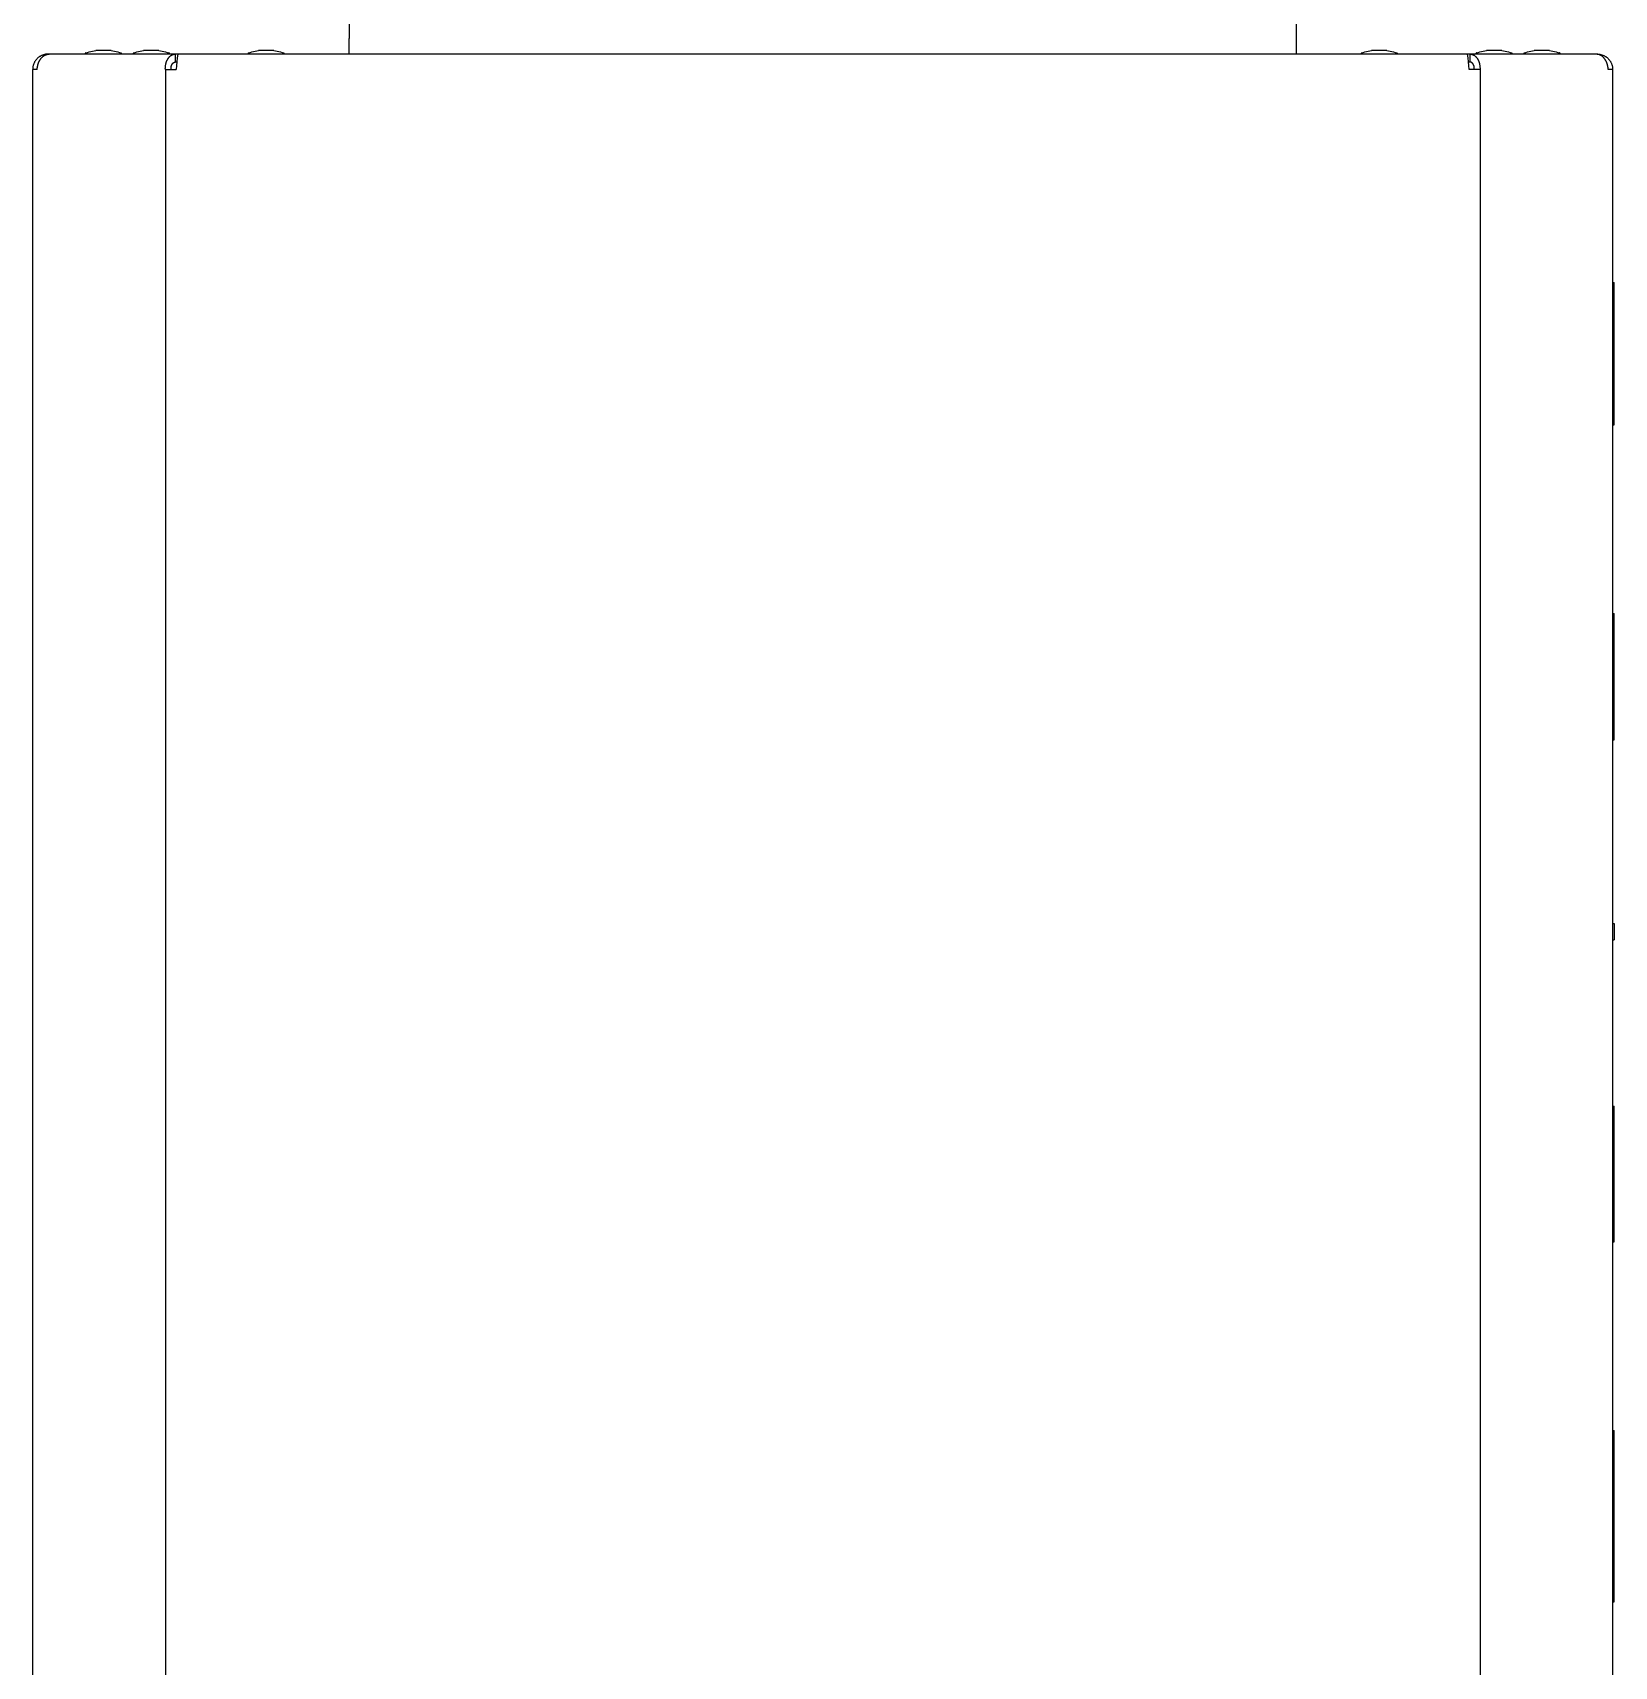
# Model space of a CAD drawing. Header units: millimetres. Extents: x -962 to 3068, y -237 to 2578.
# Drawn here: x 675 to 1066.3, y 1585.8 to 1989.9 of the extents above; entities that cross this region are included whole.
import ezdxf

# ---------------------------------------------------------------- set-up
doc = ezdxf.new("R2010")
doc.units = ezdxf.units.MM
doc.header["$MEASUREMENT"] = 0
doc.layers.add('Domyślny', color=7, linetype='Continuous', true_color=0x000000)
doc.layers.add('Utwórz2D linie widoczne', color=7, linetype='Continuous', true_color=0x000000)

msp = doc.modelspace()

# ---------------------------------------------------------------- linework, layer by layer
at = {"layer": 'Domyślny'}
for p, q in [((707.85, 1980.8), (707.85, 1218.4)), ((1033.08, 1980.8), (1033.08, 1218.4))]:
    msp.add_line(p, q, dxfattribs=at)
at = {"layer": 'Utwórz2D linie widoczne'}
for p, q in [((753.35, 1992.9), (753.35, 1988.5)), ((987.57, 1992.9), (987.57, 1988.5)), ((753.35, 1984.6), (753.35, 1988.5)), ((987.57, 1988.5), (987.57, 1984.6)), ((677.67, 1984.42), (677.55, 1984.38)), ((677.8, 1984.46), (677.67, 1984.42)), ((677.92, 1984.49), (677.8, 1984.46)), ((678.05, 1984.52), (677.92, 1984.49)), ((678.18, 1984.55), (678.05, 1984.52)), ((678.12, 1984.38), (678.19, 1984.41)), ((678.3, 1984.57), (678.18, 1984.55)), ((678.19, 1984.41), (678.26, 1984.44)), ((678.26, 1984.44), (678.32, 1984.46)), ((678.43, 1984.58), (678.3, 1984.57)), ((678.32, 1984.46), (678.39, 1984.49)), ((678.39, 1984.49), (678.46, 1984.51)), ((678.56, 1984.59), (678.43, 1984.58)), ((678.46, 1984.51), (678.53, 1984.53)), ((678.53, 1984.53), (678.6, 1984.54)), ((678.69, 1984.6), (678.56, 1984.59)), ((678.6, 1984.54), (678.67, 1984.56)), ((678.67, 1984.56), (678.74, 1984.57)), ((678.82, 1984.6), (678.69, 1984.6)), ((678.74, 1984.57), (678.81, 1984.58)), ((678.81, 1984.58), (678.88, 1984.59)), ((679.09, 1984.6), (678.82, 1984.6)), ((678.82, 1984.58), (678.82, 1984.6)), ((678.88, 1984.59), (678.95, 1984.6)), ((678.95, 1984.6), (679.02, 1984.6)), ((679.02, 1984.6), (679.09, 1984.6)), ((710.27, 1984.6), (679.09, 1984.6)), ((688.03, 1984.74), (688.02, 1984.74)), ((688.02, 1984.74), (688.02, 1984.73)), ((688.02, 1984.73), (688.02, 1984.72)), ((688.02, 1984.72), (688.02, 1984.71)), ((688.02, 1984.71), (688.02, 1984.71)), ((688.02, 1984.71), (688.02, 1984.7)), ((688.02, 1984.7), (688.02, 1984.6)), ((688.04, 1984.78), (688.03, 1984.77)), ((688.03, 1984.77), (688.03, 1984.76)), ((688.03, 1984.76), (688.03, 1984.76)), ((688.03, 1984.76), (688.03, 1984.75)), ((688.03, 1984.75), (688.03, 1984.74)), ((688.05, 1984.8), (688.04, 1984.79)), ((688.04, 1984.79), (688.04, 1984.79)), ((688.04, 1984.79), (688.04, 1984.78)), ((688.04, 1984.78), (688.04, 1984.78)), ((688.06, 1984.81), (688.05, 1984.81)), ((688.05, 1984.81), (688.05, 1984.8)), ((688.07, 1984.83), (688.06, 1984.82)), ((688.06, 1984.82), (688.06, 1984.82)), ((688.06, 1984.82), (688.06, 1984.81)), ((688.08, 1984.84), (688.07, 1984.83)), ((688.07, 1984.83), (688.07, 1984.83)), ((688.09, 1984.85), (688.08, 1984.84)), ((688.08, 1984.84), (688.08, 1984.84)), ((688.1, 1984.86), (688.09, 1984.85)), ((688.09, 1984.85), (688.09, 1984.85)), ((688.11, 1984.87), (688.1, 1984.86)), ((688.1, 1984.86), (688.1, 1984.86)), ((688.12, 1984.87), (688.11, 1984.87)), ((688.11, 1984.87), (688.11, 1984.87)), ((688.13, 1984.88), (688.12, 1984.87)), ((688.14, 1984.88), (688.13, 1984.88)), ((688.13, 1984.88), (688.13, 1984.88)), ((688.15, 1984.89), (688.14, 1984.88)), ((688.16, 1984.89), (688.15, 1984.89)), ((688.15, 1984.89), (688.15, 1984.89)), ((688.16, 1984.89), (688.56, 1985.02)), ((688.56, 1985.02), (688.97, 1985.13)), ((688.97, 1985.13), (689.38, 1985.24)), ((689.38, 1985.24), (689.8, 1985.33)), ((689.8, 1985.33), (690.21, 1985.41)), ((690.21, 1985.41), (690.63, 1985.47)), ((690.67, 1985.47), (690.63, 1985.47)), ((690.7, 1985.48), (690.67, 1985.47)), ((690.74, 1985.48), (690.7, 1985.48)), ((690.77, 1985.48), (690.74, 1985.48)), ((694.27, 1985.48), (690.77, 1985.48)), ((694.31, 1985.48), (694.27, 1985.48)), ((694.34, 1985.48), (694.31, 1985.48)), ((694.37, 1985.47), (694.34, 1985.48)), ((694.41, 1985.47), (694.37, 1985.47)), ((694.41, 1985.47), (694.83, 1985.41)), ((694.83, 1985.41), (695.25, 1985.33)), ((695.25, 1985.33), (695.66, 1985.24)), ((695.66, 1985.24), (696.07, 1985.13)), ((696.07, 1985.13), (696.48, 1985.02)), ((696.48, 1985.02), (696.88, 1984.89)), ((696.89, 1984.89), (696.88, 1984.89)), ((696.9, 1984.89), (696.89, 1984.89)), ((696.9, 1984.88), (696.9, 1984.89)), ((696.91, 1984.88), (696.9, 1984.88)), ((696.92, 1984.88), (696.91, 1984.88)), ((696.92, 1984.87), (696.92, 1984.88)), ((696.93, 1984.87), (696.92, 1984.87)), ((696.94, 1984.86), (696.93, 1984.87)), ((696.93, 1984.87), (696.93, 1984.87)), ((696.95, 1984.86), (696.94, 1984.86)), ((696.95, 1984.85), (696.95, 1984.86)), ((696.96, 1984.85), (696.95, 1984.85)), ((696.96, 1984.84), (696.96, 1984.85)), ((696.97, 1984.84), (696.96, 1984.84)), ((696.97, 1984.83), (696.97, 1984.84)), ((696.98, 1984.83), (696.97, 1984.83)), ((696.98, 1984.82), (696.98, 1984.83)), ((696.99, 1984.81), (696.98, 1984.82)), ((696.98, 1984.82), (696.98, 1984.82)), ((697, 1984.8), (696.99, 1984.81)), ((696.99, 1984.81), (696.99, 1984.81)), ((697, 1984.79), (697, 1984.8)), ((697, 1984.78), (697, 1984.79)), ((697, 1984.79), (697, 1984.79)), ((697.01, 1984.78), (697, 1984.78)), ((697.01, 1984.77), (697.01, 1984.78)), ((697.01, 1984.76), (697.01, 1984.77)), ((697.02, 1984.75), (697.01, 1984.76)), ((697.01, 1984.76), (697.01, 1984.76)), ((697.02, 1984.74), (697.02, 1984.75)), ((697.02, 1984.73), (697.02, 1984.74)), ((697.02, 1984.74), (697.02, 1984.74)), ((697.02, 1984.72), (697.02, 1984.73)), ((697.02, 1984.71), (697.02, 1984.72)), ((697.02, 1984.7), (697.02, 1984.71)), ((697.02, 1984.71), (697.02, 1984.71)), ((697.02, 1984.6), (697.02, 1984.7)), ((699.88, 1984.76), (699.87, 1984.76)), ((699.87, 1984.76), (699.87, 1984.75)), ((699.87, 1984.75), (699.87, 1984.74)), ((699.87, 1984.74), (699.87, 1984.74)), ((699.87, 1984.74), (699.87, 1984.73)), ((699.87, 1984.73), (699.87, 1984.72)), ((699.87, 1984.72), (699.87, 1984.71)), ((699.87, 1984.71), (699.87, 1984.71)), ((699.87, 1984.71), (699.87, 1984.7)), ((699.87, 1984.7), (699.87, 1984.6)), ((699.89, 1984.79), (699.88, 1984.78)), ((699.88, 1984.78), (699.88, 1984.78)), ((699.88, 1984.78), (699.88, 1984.77)), ((699.88, 1984.77), (699.88, 1984.76)), ((699.9, 1984.81), (699.89, 1984.8)), ((699.89, 1984.8), (699.89, 1984.79)), ((699.89, 1984.79), (699.89, 1984.79)), ((699.91, 1984.82), (699.9, 1984.82)), ((699.9, 1984.82), (699.9, 1984.81)), ((699.9, 1984.81), (699.9, 1984.81)), ((699.92, 1984.83), (699.91, 1984.83)), ((699.91, 1984.83), (699.91, 1984.82)), ((699.93, 1984.84), (699.92, 1984.84)), ((699.92, 1984.84), (699.92, 1984.83)), ((699.94, 1984.85), (699.93, 1984.85)), ((699.93, 1984.85), (699.93, 1984.84)), ((699.95, 1984.86), (699.94, 1984.86)), ((699.94, 1984.86), (699.94, 1984.85)), ((699.96, 1984.87), (699.95, 1984.87)), ((699.95, 1984.87), (699.95, 1984.86)), ((699.97, 1984.87), (699.96, 1984.87)), ((699.98, 1984.88), (699.97, 1984.88)), ((699.97, 1984.88), (699.97, 1984.87)), ((699.99, 1984.89), (699.98, 1984.88)), ((699.98, 1984.88), (699.98, 1984.88)), ((700, 1984.89), (699.99, 1984.89)), ((700, 1984.89), (700.41, 1985.02)), ((700, 1984.89), (700, 1984.89)), ((700.41, 1985.02), (700.82, 1985.13)), ((700.82, 1985.13), (701.23, 1985.24)), ((701.23, 1985.24), (701.64, 1985.33)), ((701.64, 1985.33), (702.06, 1985.41)), ((702.06, 1985.41), (702.48, 1985.47)), ((702.51, 1985.47), (702.48, 1985.47)), ((702.55, 1985.48), (702.51, 1985.47)), ((702.58, 1985.48), (702.55, 1985.48)), ((702.62, 1985.48), (702.58, 1985.48)), ((706.12, 1985.48), (702.62, 1985.48)), ((706.15, 1985.48), (706.12, 1985.48)), ((706.19, 1985.48), (706.15, 1985.48)), ((706.22, 1985.47), (706.19, 1985.48)), ((706.25, 1985.47), (706.22, 1985.47)), ((706.25, 1985.47), (706.67, 1985.41)), ((706.67, 1985.41), (707.09, 1985.33)), ((707.09, 1985.33), (707.51, 1985.24)), ((707.51, 1985.24), (707.92, 1985.13)), ((707.92, 1985.13), (708.33, 1985.02)), ((708.33, 1985.02), (708.73, 1984.89)), ((708.74, 1984.89), (708.73, 1984.89)), ((708.75, 1984.88), (708.74, 1984.89)), ((708.74, 1984.89), (708.74, 1984.89)), ((708.76, 1984.88), (708.75, 1984.88)), ((708.77, 1984.87), (708.76, 1984.88)), ((708.76, 1984.88), (708.76, 1984.88)), ((708.78, 1984.87), (708.77, 1984.87)), ((708.77, 1984.87), (708.77, 1984.87)), ((708.79, 1984.86), (708.78, 1984.87)), ((708.8, 1984.85), (708.79, 1984.86)), ((708.79, 1984.86), (708.79, 1984.86)), ((708.81, 1984.84), (708.8, 1984.85)), ((708.8, 1984.85), (708.8, 1984.85)), ((708.82, 1984.83), (708.81, 1984.84)), ((708.81, 1984.84), (708.81, 1984.84)), ((708.82, 1984.82), (708.82, 1984.83)), ((708.82, 1984.83), (708.82, 1984.83)), ((708.83, 1984.82), (708.82, 1984.82)), ((708.83, 1984.81), (708.83, 1984.82)), ((708.84, 1984.81), (708.83, 1984.81)), ((708.84, 1984.8), (708.84, 1984.81)), ((708.84, 1984.79), (708.84, 1984.8)), ((708.85, 1984.79), (708.84, 1984.79)), ((708.85, 1984.78), (708.85, 1984.79)), ((708.85, 1984.77), (708.85, 1984.78)), ((708.85, 1984.78), (708.85, 1984.78)), ((708.86, 1984.76), (708.85, 1984.77)), ((708.86, 1984.75), (708.86, 1984.76)), ((708.86, 1984.76), (708.86, 1984.76)), ((708.86, 1984.74), (708.86, 1984.75)), ((708.86, 1984.73), (708.86, 1984.74)), ((708.86, 1984.74), (708.86, 1984.74)), ((708.87, 1984.72), (708.86, 1984.73)), ((708.87, 1984.71), (708.87, 1984.72)), ((708.87, 1984.7), (708.87, 1984.71)), ((708.87, 1984.71), (708.87, 1984.71)), ((708.87, 1984.6), (708.87, 1984.7)), ((709.42, 1984.38), (709.48, 1984.41)), ((709.48, 1984.41), (709.54, 1984.44)), ((709.54, 1984.44), (709.59, 1984.46)), ((709.59, 1984.46), (709.66, 1984.49)), ((709.66, 1984.49), (709.69, 1984.5)), ((709.69, 1984.5), (709.72, 1984.51)), ((709.72, 1984.51), (709.75, 1984.52)), ((709.75, 1984.52), (709.78, 1984.53)), ((709.78, 1984.53), (709.81, 1984.54)), ((709.81, 1984.54), (709.84, 1984.54)), ((709.84, 1984.54), (709.87, 1984.55)), ((709.87, 1984.55), (709.9, 1984.56)), ((709.9, 1984.56), (709.93, 1984.57)), ((709.93, 1984.57), (709.96, 1984.57)), ((709.96, 1984.57), (709.99, 1984.58)), ((709.99, 1984.58), (710.02, 1984.58)), ((710.02, 1984.58), (710.05, 1984.59)), ((710.05, 1984.59), (710.08, 1984.59)), ((710.08, 1984.59), (710.11, 1984.59)), ((710.11, 1984.59), (710.14, 1984.6)), ((710.14, 1984.6), (710.18, 1984.6)), ((710.18, 1984.6), (710.21, 1984.6)), ((710.21, 1984.6), (710.24, 1984.6)), ((710.24, 1984.6), (710.27, 1984.6)), ((710.92, 1984.6), (710.27, 1984.6)), ((710.27, 1984.6), (710.27, 1982.6)), ((710.92, 1984.6), (710.77, 1983.66)), ((1030.01, 1984.6), (710.92, 1984.6)), ((728.29, 1984.76), (728.28, 1984.76)), ((728.28, 1984.76), (728.28, 1984.75)), ((728.28, 1984.75), (728.28, 1984.74)), ((728.28, 1984.74), (728.28, 1984.74)), ((728.28, 1984.74), (728.28, 1984.73)), ((728.28, 1984.73), (728.28, 1984.72)), ((728.28, 1984.72), (728.28, 1984.71)), ((728.28, 1984.71), (728.28, 1984.71)), ((728.28, 1984.71), (728.28, 1984.7)), ((728.28, 1984.7), (728.28, 1984.6)), ((728.3, 1984.79), (728.29, 1984.78)), ((728.29, 1984.78), (728.29, 1984.78)), ((728.29, 1984.78), (728.29, 1984.77)), ((728.29, 1984.77), (728.29, 1984.76)), ((728.31, 1984.81), (728.3, 1984.8)), ((728.3, 1984.8), (728.3, 1984.79)), ((728.3, 1984.79), (728.3, 1984.79)), ((728.32, 1984.82), (728.31, 1984.82)), ((728.31, 1984.82), (728.31, 1984.81)), ((728.31, 1984.81), (728.31, 1984.81)), ((728.33, 1984.83), (728.32, 1984.83)), ((728.32, 1984.83), (728.32, 1984.82)), ((728.34, 1984.84), (728.33, 1984.84)), ((728.33, 1984.84), (728.33, 1984.83)), ((728.35, 1984.85), (728.34, 1984.85)), ((728.34, 1984.85), (728.34, 1984.84)), ((728.36, 1984.86), (728.35, 1984.86)), ((728.35, 1984.86), (728.35, 1984.85)), ((728.37, 1984.87), (728.36, 1984.87)), ((728.36, 1984.87), (728.36, 1984.86)), ((728.38, 1984.87), (728.37, 1984.87)), ((728.39, 1984.88), (728.38, 1984.88)), ((728.38, 1984.88), (728.38, 1984.87)), ((728.4, 1984.89), (728.39, 1984.88)), ((728.39, 1984.88), (728.39, 1984.88)), ((728.41, 1984.89), (728.4, 1984.89)), ((728.41, 1984.89), (728.82, 1985.02)), ((728.41, 1984.89), (728.41, 1984.89)), ((728.82, 1985.02), (729.23, 1985.13)), ((729.23, 1985.13), (729.64, 1985.24)), ((729.64, 1985.24), (730.05, 1985.33)), ((730.05, 1985.33), (730.47, 1985.41)), ((730.47, 1985.41), (730.89, 1985.47)), ((730.92, 1985.47), (730.89, 1985.47)), ((730.96, 1985.48), (730.92, 1985.47)), ((730.99, 1985.48), (730.96, 1985.48)), ((731.03, 1985.48), (730.99, 1985.48)), ((734.53, 1985.48), (731.03, 1985.48)), ((734.56, 1985.48), (734.53, 1985.48)), ((734.6, 1985.48), (734.56, 1985.48)), ((734.63, 1985.47), (734.6, 1985.48)), ((734.66, 1985.47), (734.63, 1985.47)), ((734.66, 1985.47), (735.08, 1985.41)), ((735.08, 1985.41), (735.5, 1985.33)), ((735.5, 1985.33), (735.92, 1985.24)), ((735.92, 1985.24), (736.33, 1985.13)), ((736.33, 1985.13), (736.74, 1985.02)), ((736.74, 1985.02), (737.14, 1984.89)), ((737.15, 1984.89), (737.14, 1984.89)), ((737.16, 1984.88), (737.15, 1984.89)), ((737.15, 1984.89), (737.15, 1984.89)), ((737.17, 1984.88), (737.16, 1984.88)), ((737.18, 1984.87), (737.17, 1984.88)), ((737.17, 1984.88), (737.17, 1984.88)), ((737.19, 1984.87), (737.18, 1984.87)), ((737.18, 1984.87), (737.18, 1984.87)), ((737.2, 1984.86), (737.19, 1984.87)), ((737.21, 1984.85), (737.2, 1984.86)), ((737.2, 1984.86), (737.2, 1984.86)), ((737.22, 1984.84), (737.21, 1984.85)), ((737.21, 1984.85), (737.21, 1984.85)), ((737.23, 1984.83), (737.22, 1984.84)), ((737.22, 1984.84), (737.22, 1984.84)), ((737.23, 1984.82), (737.23, 1984.83)), ((737.23, 1984.83), (737.23, 1984.83)), ((737.24, 1984.82), (737.23, 1984.82)), ((737.24, 1984.81), (737.24, 1984.82)), ((737.25, 1984.81), (737.24, 1984.81)), ((737.25, 1984.8), (737.25, 1984.81)), ((737.25, 1984.79), (737.25, 1984.8)), ((737.26, 1984.79), (737.25, 1984.79)), ((737.26, 1984.78), (737.26, 1984.79)), ((737.26, 1984.77), (737.26, 1984.78)), ((737.26, 1984.78), (737.26, 1984.78)), ((737.27, 1984.76), (737.26, 1984.77)), ((737.27, 1984.75), (737.27, 1984.76)), ((737.27, 1984.76), (737.27, 1984.76)), ((737.27, 1984.74), (737.27, 1984.75)), ((737.27, 1984.73), (737.27, 1984.74)), ((737.27, 1984.74), (737.27, 1984.74)), ((737.28, 1984.72), (737.27, 1984.73)), ((737.28, 1984.71), (737.28, 1984.72)), ((737.28, 1984.7), (737.28, 1984.71)), ((737.28, 1984.71), (737.28, 1984.71)), ((737.28, 1984.6), (737.28, 1984.7)), ((1003.66, 1984.76), (1003.65, 1984.75)), ((1003.65, 1984.75), (1003.65, 1984.74)), ((1003.65, 1984.74), (1003.65, 1984.74)), ((1003.65, 1984.74), (1003.65, 1984.73)), ((1003.65, 1984.73), (1003.65, 1984.72)), ((1003.65, 1984.72), (1003.65, 1984.71)), ((1003.65, 1984.71), (1003.65, 1984.71)), ((1003.65, 1984.71), (1003.65, 1984.7)), ((1003.65, 1984.7), (1003.65, 1984.6)), ((1003.67, 1984.78), (1003.66, 1984.78)), ((1003.66, 1984.78), (1003.66, 1984.77)), ((1003.66, 1984.77), (1003.66, 1984.76)), ((1003.66, 1984.76), (1003.66, 1984.76)), ((1003.68, 1984.8), (1003.67, 1984.79)), ((1003.67, 1984.79), (1003.67, 1984.79)), ((1003.67, 1984.79), (1003.67, 1984.78)), ((1003.69, 1984.82), (1003.68, 1984.81)), ((1003.68, 1984.81), (1003.68, 1984.81)), ((1003.68, 1984.81), (1003.68, 1984.8)), ((1003.7, 1984.83), (1003.69, 1984.82)), ((1003.69, 1984.82), (1003.69, 1984.82)), ((1003.71, 1984.84), (1003.7, 1984.84)), ((1003.7, 1984.84), (1003.7, 1984.83)), ((1003.7, 1984.83), (1003.7, 1984.83)), ((1003.72, 1984.85), (1003.71, 1984.85)), ((1003.71, 1984.85), (1003.71, 1984.84)), ((1003.73, 1984.86), (1003.72, 1984.86)), ((1003.72, 1984.86), (1003.72, 1984.85)), ((1003.74, 1984.87), (1003.73, 1984.86)), ((1003.75, 1984.87), (1003.74, 1984.87)), ((1003.74, 1984.87), (1003.74, 1984.87)), ((1003.76, 1984.88), (1003.75, 1984.88)), ((1003.75, 1984.88), (1003.75, 1984.87)), ((1003.77, 1984.88), (1003.76, 1984.88)), ((1003.78, 1984.89), (1003.77, 1984.89)), ((1003.77, 1984.89), (1003.77, 1984.88)), ((1003.79, 1984.89), (1003.78, 1984.89)), ((1003.79, 1984.89), (1004.19, 1985.02)), ((1004.19, 1985.02), (1004.6, 1985.13)), ((1004.6, 1985.13), (1005.01, 1985.24)), ((1005.01, 1985.24), (1005.42, 1985.33)), ((1005.42, 1985.33), (1005.84, 1985.41)), ((1005.84, 1985.41), (1006.26, 1985.47)), ((1006.3, 1985.47), (1006.26, 1985.47)), ((1006.33, 1985.48), (1006.3, 1985.47)), ((1006.36, 1985.48), (1006.33, 1985.48)), ((1006.4, 1985.48), (1006.36, 1985.48)), ((1009.9, 1985.48), (1006.4, 1985.48)), ((1009.93, 1985.48), (1009.9, 1985.48)), ((1009.97, 1985.48), (1009.93, 1985.48)), ((1010, 1985.47), (1009.97, 1985.48)), ((1010.04, 1985.47), (1010, 1985.47)), ((1010.04, 1985.47), (1010.46, 1985.41)), ((1010.46, 1985.41), (1010.87, 1985.33)), ((1010.87, 1985.33), (1011.29, 1985.24)), ((1011.29, 1985.24), (1011.7, 1985.13)), ((1011.7, 1985.13), (1012.11, 1985.02)), ((1012.11, 1985.02), (1012.51, 1984.89)), ((1012.52, 1984.89), (1012.51, 1984.89)), ((1012.53, 1984.89), (1012.52, 1984.89)), ((1012.53, 1984.88), (1012.53, 1984.89)), ((1012.54, 1984.88), (1012.53, 1984.88)), ((1012.55, 1984.87), (1012.54, 1984.88)), ((1012.54, 1984.88), (1012.54, 1984.88)), ((1012.56, 1984.87), (1012.55, 1984.87)), ((1012.57, 1984.86), (1012.56, 1984.87)), ((1012.56, 1984.87), (1012.56, 1984.87)), ((1012.58, 1984.85), (1012.57, 1984.86)), ((1012.57, 1984.86), (1012.57, 1984.86)), ((1012.59, 1984.84), (1012.58, 1984.85)), ((1012.58, 1984.85), (1012.58, 1984.85)), ((1012.6, 1984.83), (1012.59, 1984.84)), ((1012.59, 1984.84), (1012.59, 1984.84)), ((1012.61, 1984.82), (1012.6, 1984.83)), ((1012.6, 1984.83), (1012.6, 1984.83)), ((1012.62, 1984.81), (1012.61, 1984.82)), ((1012.61, 1984.82), (1012.61, 1984.82)), ((1012.62, 1984.8), (1012.62, 1984.81)), ((1012.62, 1984.81), (1012.62, 1984.81)), ((1012.63, 1984.79), (1012.62, 1984.8)), ((1012.63, 1984.78), (1012.63, 1984.79)), ((1012.63, 1984.79), (1012.63, 1984.79)), ((1012.64, 1984.77), (1012.63, 1984.78)), ((1012.63, 1984.78), (1012.63, 1984.78)), ((1012.64, 1984.76), (1012.64, 1984.77)), ((1012.64, 1984.75), (1012.64, 1984.76)), ((1012.64, 1984.76), (1012.64, 1984.76)), ((1012.64, 1984.74), (1012.64, 1984.75)), ((1012.65, 1984.74), (1012.64, 1984.74)), ((1012.65, 1984.73), (1012.65, 1984.74)), ((1012.65, 1984.72), (1012.65, 1984.73)), ((1012.65, 1984.71), (1012.65, 1984.72)), ((1012.65, 1984.7), (1012.65, 1984.71)), ((1012.65, 1984.71), (1012.65, 1984.71)), ((1012.65, 1984.6), (1012.65, 1984.7)), ((1030.66, 1984.6), (1030.01, 1984.6)), ((1030.15, 1983.66), (1030.01, 1984.6)), ((1030.66, 1982.6), (1030.66, 1984.6)), ((1030.66, 1984.6), (1030.69, 1984.6)), ((1061.84, 1984.6), (1030.66, 1984.6)), ((1030.69, 1984.6), (1030.72, 1984.6)), ((1030.72, 1984.6), (1030.75, 1984.6)), ((1030.75, 1984.6), (1030.78, 1984.6)), ((1030.78, 1984.6), (1030.81, 1984.59)), ((1030.81, 1984.59), (1030.84, 1984.59)), ((1030.84, 1984.59), (1030.87, 1984.59)), ((1030.87, 1984.59), (1030.9, 1984.58)), ((1030.9, 1984.58), (1030.94, 1984.58)), ((1030.94, 1984.58), (1030.97, 1984.57)), ((1030.97, 1984.57), (1031, 1984.57)), ((1031, 1984.57), (1031.03, 1984.56)), ((1031.03, 1984.56), (1031.06, 1984.55)), ((1031.06, 1984.55), (1031.09, 1984.54)), ((1031.09, 1984.54), (1031.12, 1984.54)), ((1031.12, 1984.54), (1031.15, 1984.53)), ((1031.15, 1984.53), (1031.18, 1984.52)), ((1031.18, 1984.52), (1031.21, 1984.51)), ((1031.21, 1984.51), (1031.24, 1984.5)), ((1031.24, 1984.5), (1031.27, 1984.49)), ((1031.27, 1984.49), (1031.33, 1984.46)), ((1031.33, 1984.46), (1031.39, 1984.44)), ((1031.39, 1984.44), (1031.45, 1984.41)), ((1031.45, 1984.41), (1031.51, 1984.38)), ((1032.07, 1984.76), (1032.06, 1984.75)), ((1032.06, 1984.75), (1032.06, 1984.74)), ((1032.06, 1984.74), (1032.06, 1984.74)), ((1032.06, 1984.74), (1032.06, 1984.73)), ((1032.06, 1984.73), (1032.06, 1984.72)), ((1032.06, 1984.72), (1032.06, 1984.71)), ((1032.06, 1984.71), (1032.06, 1984.71)), ((1032.06, 1984.71), (1032.06, 1984.7)), ((1032.06, 1984.7), (1032.06, 1984.6)), ((1032.08, 1984.78), (1032.07, 1984.78)), ((1032.07, 1984.78), (1032.07, 1984.77)), ((1032.07, 1984.77), (1032.07, 1984.76)), ((1032.07, 1984.76), (1032.07, 1984.76)), ((1032.09, 1984.8), (1032.08, 1984.79)), ((1032.08, 1984.79), (1032.08, 1984.79)), ((1032.08, 1984.79), (1032.08, 1984.78)), ((1032.1, 1984.82), (1032.09, 1984.81)), ((1032.09, 1984.81), (1032.09, 1984.81)), ((1032.09, 1984.81), (1032.09, 1984.8)), ((1032.11, 1984.83), (1032.1, 1984.82)), ((1032.1, 1984.82), (1032.1, 1984.82)), ((1032.12, 1984.84), (1032.11, 1984.84)), ((1032.11, 1984.84), (1032.11, 1984.83)), ((1032.11, 1984.83), (1032.11, 1984.83)), ((1032.13, 1984.85), (1032.12, 1984.85)), ((1032.12, 1984.85), (1032.12, 1984.84)), ((1032.14, 1984.86), (1032.13, 1984.86)), ((1032.13, 1984.86), (1032.13, 1984.85)), ((1032.15, 1984.87), (1032.14, 1984.86)), ((1032.16, 1984.87), (1032.15, 1984.87)), ((1032.15, 1984.87), (1032.15, 1984.87)), ((1032.17, 1984.88), (1032.16, 1984.88)), ((1032.16, 1984.88), (1032.16, 1984.87)), ((1032.18, 1984.88), (1032.17, 1984.88)), ((1032.19, 1984.89), (1032.18, 1984.89)), ((1032.18, 1984.89), (1032.18, 1984.88)), ((1032.2, 1984.89), (1032.19, 1984.89)), ((1032.2, 1984.89), (1032.6, 1985.02)), ((1032.6, 1985.02), (1033.01, 1985.13)), ((1033.01, 1985.13), (1033.42, 1985.24)), ((1033.42, 1985.24), (1033.83, 1985.33)), ((1033.83, 1985.33), (1034.25, 1985.41)), ((1034.25, 1985.41), (1034.67, 1985.47)), ((1034.71, 1985.47), (1034.67, 1985.47)), ((1034.74, 1985.48), (1034.71, 1985.47)), ((1034.77, 1985.48), (1034.74, 1985.48)), ((1034.81, 1985.48), (1034.77, 1985.48)), ((1038.31, 1985.48), (1034.81, 1985.48)), ((1038.34, 1985.48), (1038.31, 1985.48)), ((1038.38, 1985.48), (1038.34, 1985.48)), ((1038.41, 1985.47), (1038.38, 1985.48)), ((1038.45, 1985.47), (1038.41, 1985.47)), ((1038.45, 1985.47), (1038.87, 1985.41)), ((1038.87, 1985.41), (1039.28, 1985.33)), ((1039.28, 1985.33), (1039.7, 1985.24)), ((1039.7, 1985.24), (1040.11, 1985.13)), ((1040.11, 1985.13), (1040.52, 1985.02)), ((1040.52, 1985.02), (1040.92, 1984.89)), ((1040.93, 1984.89), (1040.92, 1984.89)), ((1040.94, 1984.89), (1040.93, 1984.89)), ((1040.94, 1984.88), (1040.94, 1984.89)), ((1040.95, 1984.88), (1040.94, 1984.88)), ((1040.96, 1984.87), (1040.95, 1984.88)), ((1040.95, 1984.88), (1040.95, 1984.88)), ((1040.97, 1984.87), (1040.96, 1984.87)), ((1040.98, 1984.86), (1040.97, 1984.87)), ((1040.97, 1984.87), (1040.97, 1984.87)), ((1040.99, 1984.85), (1040.98, 1984.86)), ((1040.98, 1984.86), (1040.98, 1984.86)), ((1041, 1984.84), (1040.99, 1984.85)), ((1040.99, 1984.85), (1040.99, 1984.85)), ((1041.01, 1984.83), (1041, 1984.84)), ((1041, 1984.84), (1041, 1984.84)), ((1041.02, 1984.82), (1041.01, 1984.83)), ((1041.01, 1984.83), (1041.01, 1984.83)), ((1041.03, 1984.81), (1041.02, 1984.82)), ((1041.02, 1984.82), (1041.02, 1984.82)), ((1041.03, 1984.8), (1041.03, 1984.81)), ((1041.03, 1984.81), (1041.03, 1984.81)), ((1041.04, 1984.79), (1041.03, 1984.8)), ((1041.04, 1984.78), (1041.04, 1984.79)), ((1041.04, 1984.79), (1041.04, 1984.79)), ((1041.05, 1984.77), (1041.04, 1984.78)), ((1041.04, 1984.78), (1041.04, 1984.78)), ((1041.05, 1984.76), (1041.05, 1984.77)), ((1041.05, 1984.75), (1041.05, 1984.76)), ((1041.05, 1984.76), (1041.05, 1984.76)), ((1041.05, 1984.74), (1041.05, 1984.75)), ((1041.06, 1984.74), (1041.05, 1984.74)), ((1041.06, 1984.73), (1041.06, 1984.74)), ((1041.06, 1984.72), (1041.06, 1984.73)), ((1041.06, 1984.71), (1041.06, 1984.72)), ((1041.06, 1984.7), (1041.06, 1984.71)), ((1041.06, 1984.71), (1041.06, 1984.71)), ((1041.06, 1984.6), (1041.06, 1984.7)), ((1043.91, 1984.73), (1043.9, 1984.72)), ((1043.9, 1984.72), (1043.9, 1984.71)), ((1043.9, 1984.71), (1043.9, 1984.71)), ((1043.9, 1984.71), (1043.9, 1984.7)), ((1043.9, 1984.7), (1043.9, 1984.6)), ((1043.92, 1984.77), (1043.91, 1984.76)), ((1043.91, 1984.76), (1043.91, 1984.76)), ((1043.91, 1984.76), (1043.91, 1984.75)), ((1043.91, 1984.75), (1043.91, 1984.74)), ((1043.91, 1984.74), (1043.91, 1984.74)), ((1043.91, 1984.74), (1043.91, 1984.73)), ((1043.93, 1984.79), (1043.92, 1984.79)), ((1043.92, 1984.79), (1043.92, 1984.78)), ((1043.92, 1984.78), (1043.92, 1984.78)), ((1043.92, 1984.78), (1043.92, 1984.77)), ((1043.94, 1984.81), (1043.93, 1984.81)), ((1043.93, 1984.81), (1043.93, 1984.8)), ((1043.93, 1984.8), (1043.93, 1984.79)), ((1043.95, 1984.82), (1043.94, 1984.82)), ((1043.94, 1984.82), (1043.94, 1984.81)), ((1043.96, 1984.84), (1043.95, 1984.83)), ((1043.95, 1984.83), (1043.95, 1984.83)), ((1043.95, 1984.83), (1043.95, 1984.82)), ((1043.97, 1984.85), (1043.96, 1984.84)), ((1043.96, 1984.84), (1043.96, 1984.84)), ((1043.98, 1984.86), (1043.97, 1984.85)), ((1043.97, 1984.85), (1043.97, 1984.85)), ((1043.99, 1984.86), (1043.98, 1984.86)), ((1044, 1984.87), (1043.99, 1984.87)), ((1043.99, 1984.87), (1043.99, 1984.86)), ((1044.01, 1984.88), (1044, 1984.87)), ((1044, 1984.87), (1044, 1984.87)), ((1044.02, 1984.88), (1044.01, 1984.88)), ((1044.01, 1984.88), (1044.01, 1984.88)), ((1044.03, 1984.89), (1044.02, 1984.88)), ((1044.04, 1984.89), (1044.03, 1984.89)), ((1044.03, 1984.89), (1044.03, 1984.89)), ((1044.04, 1984.89), (1044.44, 1985.02)), ((1044.44, 1985.02), (1044.85, 1985.13)), ((1044.85, 1985.13), (1045.27, 1985.24)), ((1045.27, 1985.24), (1045.68, 1985.33)), ((1045.68, 1985.33), (1046.1, 1985.41)), ((1046.1, 1985.41), (1046.52, 1985.47)), ((1046.55, 1985.47), (1046.52, 1985.47)), ((1046.59, 1985.48), (1046.55, 1985.47)), ((1046.62, 1985.48), (1046.59, 1985.48)), ((1046.65, 1985.48), (1046.62, 1985.48)), ((1050.15, 1985.48), (1046.65, 1985.48)), ((1050.19, 1985.48), (1050.15, 1985.48)), ((1050.22, 1985.48), (1050.19, 1985.48)), ((1050.26, 1985.47), (1050.22, 1985.48)), ((1050.29, 1985.47), (1050.26, 1985.47)), ((1050.29, 1985.47), (1050.71, 1985.41)), ((1050.71, 1985.41), (1051.13, 1985.33)), ((1051.13, 1985.33), (1051.54, 1985.24)), ((1051.54, 1985.24), (1051.95, 1985.13)), ((1051.95, 1985.13), (1052.36, 1985.02)), ((1052.36, 1985.02), (1052.77, 1984.89)), ((1052.78, 1984.89), (1052.77, 1984.89)), ((1052.77, 1984.89), (1052.77, 1984.89)), ((1052.79, 1984.88), (1052.78, 1984.89)), ((1052.8, 1984.88), (1052.79, 1984.88)), ((1052.79, 1984.88), (1052.79, 1984.88)), ((1052.81, 1984.87), (1052.8, 1984.88)), ((1052.82, 1984.87), (1052.81, 1984.87)), ((1052.81, 1984.87), (1052.81, 1984.87)), ((1052.82, 1984.86), (1052.82, 1984.87)), ((1052.83, 1984.86), (1052.82, 1984.86)), ((1052.83, 1984.85), (1052.83, 1984.86)), ((1052.84, 1984.85), (1052.83, 1984.85)), ((1052.84, 1984.84), (1052.84, 1984.85)), ((1052.85, 1984.84), (1052.84, 1984.84)), ((1052.85, 1984.83), (1052.85, 1984.84)), ((1052.86, 1984.83), (1052.85, 1984.83)), ((1052.86, 1984.82), (1052.86, 1984.83)), ((1052.87, 1984.82), (1052.86, 1984.82)), ((1052.87, 1984.81), (1052.87, 1984.82)), ((1052.88, 1984.8), (1052.87, 1984.81)), ((1052.87, 1984.81), (1052.87, 1984.81)), ((1052.88, 1984.79), (1052.88, 1984.8)), ((1052.89, 1984.78), (1052.88, 1984.79)), ((1052.88, 1984.79), (1052.88, 1984.79)), ((1052.89, 1984.77), (1052.89, 1984.78)), ((1052.89, 1984.78), (1052.89, 1984.78)), ((1052.89, 1984.76), (1052.89, 1984.77)), ((1052.9, 1984.76), (1052.89, 1984.76)), ((1052.9, 1984.75), (1052.9, 1984.76)), ((1052.9, 1984.74), (1052.9, 1984.75)), ((1052.9, 1984.73), (1052.9, 1984.74)), ((1052.9, 1984.74), (1052.9, 1984.74)), ((1052.9, 1984.72), (1052.9, 1984.73)), ((1052.9, 1984.71), (1052.9, 1984.72)), ((1052.9, 1984.7), (1052.9, 1984.71)), ((1052.9, 1984.71), (1052.9, 1984.71)), ((1052.9, 1984.6), (1052.9, 1984.7)), ((1062.1, 1984.6), (1061.84, 1984.6)), ((1061.91, 1984.6), (1061.84, 1984.6)), ((1061.98, 1984.6), (1061.91, 1984.6)), ((1062.05, 1984.59), (1061.98, 1984.6)), ((1062.12, 1984.58), (1062.05, 1984.59)), ((1062.1, 1984.58), (1062.1, 1984.6)), ((1062.1, 1984.6), (1062.23, 1984.6)), ((1062.19, 1984.57), (1062.12, 1984.58)), ((1062.26, 1984.56), (1062.19, 1984.57)), ((1062.23, 1984.6), (1062.36, 1984.59)), ((1062.33, 1984.54), (1062.26, 1984.56)), ((1062.39, 1984.53), (1062.33, 1984.54)), ((1062.36, 1984.59), (1062.49, 1984.58)), ((1062.46, 1984.51), (1062.39, 1984.53)), ((1062.53, 1984.49), (1062.46, 1984.51)), ((1062.49, 1984.58), (1062.62, 1984.57)), ((1062.6, 1984.46), (1062.53, 1984.49)), ((1062.67, 1984.44), (1062.6, 1984.46)), ((1062.62, 1984.57), (1062.75, 1984.55)), ((1062.74, 1984.41), (1062.67, 1984.44)), ((1062.8, 1984.38), (1062.74, 1984.41)), ((1062.75, 1984.55), (1062.88, 1984.52)), ((1062.88, 1984.52), (1063, 1984.49)), ((1063, 1984.49), (1063.13, 1984.46)), ((1063.13, 1984.46), (1063.25, 1984.42)), ((1063.25, 1984.42), (1063.38, 1984.38)), ((675.03, 1981.06), (675.02, 1980.93)), ((675.02, 1980.93), (675.02, 1980.8)), ((675.02, 1218.4), (675.02, 1980.8)), ((676.13, 1980.8), (675.02, 1980.8)), ((675.04, 1981.19), (675.03, 1981.06)), ((675.06, 1981.32), (675.04, 1981.19)), ((675.08, 1981.45), (675.06, 1981.32)), ((675.1, 1981.57), (675.08, 1981.45)), ((675.13, 1981.7), (675.1, 1981.57)), ((675.16, 1981.83), (675.13, 1981.7)), ((675.2, 1981.95), (675.16, 1981.83)), ((675.24, 1982.07), (675.2, 1981.95)), ((675.29, 1982.19), (675.24, 1982.07)), ((675.34, 1982.31), (675.29, 1982.19)), ((675.39, 1982.43), (675.34, 1982.31)), ((675.45, 1982.55), (675.39, 1982.43)), ((675.51, 1982.66), (675.45, 1982.55)), ((675.57, 1982.78), (675.51, 1982.66)), ((675.64, 1982.88), (675.57, 1982.78)), ((675.72, 1982.99), (675.64, 1982.88)), ((675.79, 1983.1), (675.72, 1982.99)), ((675.87, 1983.2), (675.79, 1983.1)), ((675.96, 1983.3), (675.87, 1983.2)), ((676.04, 1983.39), (675.96, 1983.3)), ((676.13, 1983.49), (676.04, 1983.39)), ((676.23, 1983.58), (676.13, 1983.49)), ((676.13, 1980.8), (676.15, 1980.99)), ((676.15, 1980.99), (676.16, 1981.17)), ((676.16, 1981.17), (676.18, 1981.27)), ((676.18, 1981.27), (676.19, 1981.36)), ((676.19, 1981.36), (676.2, 1981.45)), ((676.2, 1981.45), (676.22, 1981.54)), ((676.22, 1981.54), (676.24, 1981.63)), ((676.32, 1983.66), (676.23, 1983.58)), ((676.24, 1981.63), (676.26, 1981.72)), ((676.26, 1981.72), (676.28, 1981.81)), ((676.28, 1981.81), (676.3, 1981.9)), ((676.3, 1981.9), (676.32, 1981.99)), ((676.42, 1983.75), (676.32, 1983.66)), ((676.32, 1981.99), (676.35, 1982.08)), ((676.35, 1982.08), (676.38, 1982.17)), ((676.38, 1982.17), (676.41, 1982.25)), ((676.41, 1982.25), (676.44, 1982.34)), ((676.53, 1983.83), (676.42, 1983.75)), ((676.44, 1982.34), (676.47, 1982.42)), ((676.47, 1982.42), (676.5, 1982.51)), ((676.5, 1982.51), (676.53, 1982.59)), ((676.63, 1983.91), (676.53, 1983.83)), ((676.53, 1982.59), (676.57, 1982.67)), ((676.57, 1982.67), (676.61, 1982.75)), ((676.61, 1982.75), (676.65, 1982.83)), ((676.74, 1983.98), (676.63, 1983.91)), ((676.65, 1982.83), (676.69, 1982.91)), ((676.69, 1982.91), (676.73, 1982.99)), ((676.73, 1982.99), (676.77, 1983.06)), ((676.85, 1984.05), (676.74, 1983.98)), ((676.77, 1983.06), (676.81, 1983.14)), ((676.81, 1983.14), (676.86, 1983.21)), ((676.96, 1984.11), (676.85, 1984.05)), ((676.86, 1983.21), (676.91, 1983.28)), ((676.91, 1983.28), (676.95, 1983.35)), ((676.95, 1983.35), (677, 1983.42)), ((677.07, 1984.17), (676.96, 1984.11)), ((677, 1983.42), (677.06, 1983.49)), ((677.06, 1983.49), (677.11, 1983.55)), ((677.19, 1984.23), (677.07, 1984.17)), ((677.11, 1983.55), (677.16, 1983.61)), ((677.16, 1983.61), (677.21, 1983.67)), ((677.31, 1984.29), (677.19, 1984.23)), ((677.21, 1983.67), (677.26, 1983.73)), ((677.26, 1983.73), (677.32, 1983.79)), ((677.43, 1984.34), (677.31, 1984.29)), ((677.32, 1983.79), (677.38, 1983.85)), ((677.38, 1983.85), (677.44, 1983.91)), ((677.55, 1984.38), (677.43, 1984.34)), ((677.44, 1983.91), (677.5, 1983.96)), ((677.5, 1983.96), (677.55, 1984.01)), ((677.55, 1984.01), (677.61, 1984.06)), ((677.61, 1984.06), (677.67, 1984.1)), ((677.67, 1984.1), (677.74, 1984.15)), ((677.74, 1984.15), (677.8, 1984.19)), ((677.8, 1984.19), (677.86, 1984.23)), ((677.86, 1984.23), (677.93, 1984.27)), ((677.93, 1984.27), (677.99, 1984.31)), ((677.99, 1984.31), (678.06, 1984.35)), ((678.06, 1984.35), (678.12, 1984.38)), ((707.84, 1980.99), (707.85, 1981.17)), ((707.85, 1980.8), (707.84, 1980.99)), ((707.85, 1981.36), (707.86, 1981.45)), ((707.85, 1981.17), (707.85, 1981.36)), ((707.85, 1980.8), (710.54, 1980.8)), ((707.86, 1981.45), (707.87, 1981.54)), ((707.87, 1981.54), (707.89, 1981.72)), ((707.89, 1981.72), (707.9, 1981.81)), ((707.9, 1981.81), (707.91, 1981.9)), ((707.91, 1981.9), (707.93, 1981.99)), ((707.93, 1981.99), (707.95, 1982.08)), ((707.95, 1982.08), (707.97, 1982.17)), ((707.97, 1982.17), (707.99, 1982.25)), ((707.99, 1982.25), (708.01, 1982.34)), ((708.01, 1982.34), (708.03, 1982.42)), ((708.03, 1982.42), (708.06, 1982.51)), ((708.06, 1982.51), (708.08, 1982.59)), ((708.08, 1982.59), (708.11, 1982.67)), ((708.11, 1982.67), (708.14, 1982.75)), ((708.14, 1982.75), (708.17, 1982.83)), ((708.17, 1982.83), (708.2, 1982.91)), ((708.2, 1982.91), (708.23, 1982.99)), ((708.23, 1982.99), (708.27, 1983.06)), ((708.27, 1983.06), (708.3, 1983.13)), ((708.3, 1983.13), (708.34, 1983.21)), ((708.34, 1983.21), (708.38, 1983.28)), ((708.38, 1983.28), (708.42, 1983.35)), ((708.42, 1983.35), (708.46, 1983.42)), ((708.46, 1983.42), (708.5, 1983.49)), ((708.5, 1983.49), (708.54, 1983.55)), ((708.54, 1983.55), (708.59, 1983.61)), ((708.59, 1983.61), (708.63, 1983.67)), ((708.63, 1983.67), (708.68, 1983.73)), ((708.68, 1983.73), (708.73, 1983.79)), ((708.73, 1983.79), (708.77, 1983.85)), ((708.77, 1983.85), (708.82, 1983.91)), ((708.82, 1983.91), (708.88, 1983.96)), ((708.88, 1983.96), (708.93, 1984.01)), ((708.93, 1984.01), (708.98, 1984.06)), ((708.98, 1984.06), (709.03, 1984.1)), ((709.03, 1984.1), (709.08, 1984.15)), ((709.08, 1984.15), (709.14, 1984.19)), ((709.14, 1984.19), (709.19, 1984.23)), ((709.19, 1984.23), (709.25, 1984.27)), ((709.25, 1984.27), (709.31, 1984.31)), ((709.25, 1981.13), (709.26, 1981.18)), ((709.25, 1981.05), (709.25, 1981.13)), ((709.25, 1980.97), (709.25, 1981.05)), ((709.26, 1980.88), (709.25, 1980.97)), ((709.26, 1981.26), (709.27, 1981.3)), ((709.26, 1981.22), (709.26, 1981.26)), ((709.26, 1981.18), (709.26, 1981.22)), ((709.26, 1980.8), (709.26, 1980.88)), ((709.27, 1981.35), (709.28, 1981.39)), ((709.27, 1981.3), (709.27, 1981.35)), ((709.28, 1981.43), (709.29, 1981.47)), ((709.28, 1981.39), (709.28, 1981.43)), ((709.29, 1981.47), (709.31, 1981.55)), ((709.31, 1984.31), (709.36, 1984.35)), ((709.31, 1981.59), (709.32, 1981.63)), ((709.31, 1981.55), (709.31, 1981.59)), ((709.32, 1981.63), (709.33, 1981.66)), ((709.33, 1981.66), (709.35, 1981.7)), ((709.35, 1981.7), (709.36, 1981.74)), ((709.36, 1984.35), (709.42, 1984.38)), ((709.36, 1981.74), (709.37, 1981.78)), ((709.37, 1981.78), (709.38, 1981.81)), ((709.38, 1981.81), (709.4, 1981.85)), ((709.4, 1981.85), (709.41, 1981.89)), ((709.41, 1981.89), (709.43, 1981.92)), ((709.43, 1981.92), (709.44, 1981.96)), ((709.44, 1981.96), (709.46, 1981.99)), ((709.46, 1981.99), (709.48, 1982.03)), ((709.48, 1982.03), (709.5, 1982.06)), ((709.5, 1982.06), (709.51, 1982.09)), ((709.51, 1982.09), (709.53, 1982.12)), ((709.53, 1982.12), (709.55, 1982.15)), ((709.55, 1982.15), (709.57, 1982.18)), ((709.57, 1982.18), (709.59, 1982.21)), ((709.59, 1982.21), (709.61, 1982.23)), ((709.61, 1982.23), (709.63, 1982.26)), ((709.63, 1982.26), (709.65, 1982.29)), ((709.65, 1982.29), (709.67, 1982.31)), ((709.67, 1982.31), (709.7, 1982.33)), ((709.7, 1982.33), (709.72, 1982.36)), ((709.72, 1982.36), (709.74, 1982.38)), ((709.74, 1982.38), (709.76, 1982.4)), ((709.76, 1982.4), (709.79, 1982.42)), ((709.79, 1982.42), (709.81, 1982.44)), ((709.81, 1982.44), (709.84, 1982.46)), ((709.84, 1982.46), (709.86, 1982.47)), ((709.86, 1982.47), (709.89, 1982.49)), ((709.89, 1982.49), (709.91, 1982.5)), ((709.91, 1982.5), (709.94, 1982.52)), ((709.94, 1982.52), (709.95, 1982.52)), ((709.95, 1982.52), (709.96, 1982.53)), ((709.96, 1982.53), (709.98, 1982.54)), ((709.98, 1982.54), (709.99, 1982.54)), ((709.99, 1982.54), (710, 1982.55)), ((710, 1982.55), (710.02, 1982.55)), ((710.02, 1982.55), (710.03, 1982.56)), ((710.03, 1982.56), (710.04, 1982.56)), ((710.04, 1982.56), (710.06, 1982.57)), ((710.06, 1982.57), (710.07, 1982.57)), ((710.07, 1982.57), (710.08, 1982.58)), ((710.08, 1982.58), (710.1, 1982.58)), ((710.1, 1982.58), (710.11, 1982.58)), ((710.11, 1982.58), (710.13, 1982.59)), ((710.13, 1982.59), (710.14, 1982.59)), ((710.14, 1982.59), (710.15, 1982.59)), ((710.15, 1982.59), (710.17, 1982.59)), ((710.17, 1982.59), (710.18, 1982.6)), ((710.18, 1982.6), (710.2, 1982.6)), ((710.2, 1982.6), (710.21, 1982.6)), ((710.21, 1982.6), (710.23, 1982.6)), ((710.23, 1982.6), (710.24, 1982.6)), ((710.24, 1982.6), (710.25, 1982.6)), ((710.25, 1982.6), (710.27, 1982.6)), ((710.66, 1982.6), (710.27, 1982.6)), ((710.58, 1981.75), (710.54, 1980.8)), ((710.66, 1982.71), (710.58, 1981.75)), ((710.77, 1983.66), (710.66, 1982.71)), ((1030.26, 1982.71), (1030.15, 1983.66)), ((1030.34, 1981.75), (1030.26, 1982.71)), ((1030.66, 1982.6), (1030.27, 1982.6)), ((1030.39, 1980.8), (1030.34, 1981.75)), ((1033.08, 1980.8), (1030.39, 1980.8)), ((1030.67, 1982.6), (1030.66, 1982.6)), ((1030.69, 1982.6), (1030.67, 1982.6)), ((1030.7, 1982.6), (1030.69, 1982.6)), ((1030.71, 1982.6), (1030.7, 1982.6)), ((1030.73, 1982.6), (1030.71, 1982.6)), ((1030.74, 1982.6), (1030.73, 1982.6)), ((1030.76, 1982.59), (1030.74, 1982.6)), ((1030.77, 1982.59), (1030.76, 1982.59)), ((1030.78, 1982.59), (1030.77, 1982.59)), ((1030.8, 1982.59), (1030.78, 1982.59)), ((1030.81, 1982.58), (1030.8, 1982.59)), ((1030.83, 1982.58), (1030.81, 1982.58)), ((1030.84, 1982.58), (1030.83, 1982.58)), ((1030.85, 1982.57), (1030.84, 1982.58)), ((1030.87, 1982.57), (1030.85, 1982.57)), ((1030.88, 1982.56), (1030.87, 1982.57)), ((1030.9, 1982.56), (1030.88, 1982.56)), ((1030.91, 1982.55), (1030.9, 1982.56)), ((1030.92, 1982.55), (1030.91, 1982.55)), ((1030.94, 1982.54), (1030.92, 1982.55)), ((1030.95, 1982.54), (1030.94, 1982.54)), ((1030.96, 1982.53), (1030.95, 1982.54)), ((1030.98, 1982.52), (1030.96, 1982.53)), ((1030.99, 1982.52), (1030.98, 1982.52)), ((1031.01, 1982.5), (1030.99, 1982.52)), ((1031.04, 1982.49), (1031.01, 1982.5)), ((1031.06, 1982.47), (1031.04, 1982.49)), ((1031.09, 1982.46), (1031.06, 1982.47)), ((1031.11, 1982.44), (1031.09, 1982.46)), ((1031.14, 1982.42), (1031.11, 1982.44)), ((1031.16, 1982.4), (1031.14, 1982.42)), ((1031.18, 1982.38), (1031.16, 1982.4)), ((1031.21, 1982.36), (1031.18, 1982.38)), ((1031.23, 1982.33), (1031.21, 1982.36)), ((1031.25, 1982.31), (1031.23, 1982.33)), ((1031.27, 1982.29), (1031.25, 1982.31)), ((1031.29, 1982.26), (1031.27, 1982.29)), ((1031.32, 1982.23), (1031.29, 1982.26)), ((1031.34, 1982.21), (1031.32, 1982.23)), ((1031.36, 1982.18), (1031.34, 1982.21)), ((1031.38, 1982.15), (1031.36, 1982.18)), ((1031.39, 1982.12), (1031.38, 1982.15)), ((1031.41, 1982.09), (1031.39, 1982.12)), ((1031.43, 1982.06), (1031.41, 1982.09)), ((1031.45, 1982.03), (1031.43, 1982.06)), ((1031.47, 1981.99), (1031.45, 1982.03)), ((1031.48, 1981.96), (1031.47, 1981.99)), ((1031.5, 1981.92), (1031.48, 1981.96)), ((1031.51, 1981.89), (1031.5, 1981.92)), ((1031.51, 1984.38), (1031.56, 1984.35)), ((1031.53, 1981.85), (1031.51, 1981.89)), ((1031.54, 1981.81), (1031.53, 1981.85)), ((1031.56, 1981.78), (1031.54, 1981.81)), ((1031.56, 1984.35), (1031.62, 1984.31)), ((1031.57, 1981.74), (1031.56, 1981.78)), ((1031.58, 1981.7), (1031.57, 1981.74)), ((1031.59, 1981.66), (1031.58, 1981.7)), ((1031.6, 1981.63), (1031.59, 1981.66)), ((1031.61, 1981.59), (1031.6, 1981.63)), ((1031.62, 1981.55), (1031.61, 1981.59)), ((1031.62, 1984.31), (1031.68, 1984.27)), ((1031.63, 1981.47), (1031.62, 1981.55)), ((1031.64, 1981.43), (1031.63, 1981.47)), ((1031.65, 1981.39), (1031.64, 1981.43)), ((1031.65, 1981.35), (1031.65, 1981.39)), ((1031.66, 1981.3), (1031.65, 1981.35)), ((1031.66, 1981.26), (1031.66, 1981.3)), ((1031.67, 1981.22), (1031.66, 1981.26)), ((1031.66, 1980.8), (1031.67, 1980.88)), ((1031.67, 1981.18), (1031.67, 1981.22)), ((1031.67, 1981.13), (1031.67, 1981.18)), ((1031.67, 1981.05), (1031.67, 1981.13)), ((1031.67, 1980.97), (1031.67, 1981.05)), ((1031.67, 1980.88), (1031.67, 1980.97)), ((1031.68, 1984.27), (1031.73, 1984.23)), ((1031.73, 1984.23), (1031.79, 1984.19)), ((1031.79, 1984.19), (1031.84, 1984.15)), ((1031.84, 1984.15), (1031.9, 1984.1)), ((1031.9, 1984.1), (1031.95, 1984.06)), ((1031.95, 1984.06), (1032, 1984.01)), ((1032, 1984.01), (1032.05, 1983.96)), ((1032.05, 1983.96), (1032.1, 1983.91)), ((1032.1, 1983.91), (1032.15, 1983.85)), ((1032.15, 1983.85), (1032.2, 1983.79)), ((1032.2, 1983.79), (1032.25, 1983.73)), ((1032.25, 1983.73), (1032.29, 1983.67)), ((1032.29, 1983.67), (1032.34, 1983.61)), ((1032.34, 1983.61), (1032.38, 1983.55)), ((1032.38, 1983.55), (1032.42, 1983.49)), ((1032.42, 1983.49), (1032.47, 1983.42)), ((1032.47, 1983.42), (1032.51, 1983.35)), ((1032.51, 1983.35), (1032.55, 1983.28)), ((1032.55, 1983.28), (1032.59, 1983.21)), ((1032.59, 1983.21), (1032.62, 1983.13)), ((1032.62, 1983.13), (1032.66, 1983.06)), ((1032.66, 1983.06), (1032.69, 1982.99)), ((1032.69, 1982.99), (1032.72, 1982.91)), ((1032.72, 1982.91), (1032.76, 1982.83)), ((1032.76, 1982.83), (1032.79, 1982.75)), ((1032.79, 1982.75), (1032.82, 1982.67)), ((1032.82, 1982.67), (1032.84, 1982.59)), ((1032.84, 1982.59), (1032.87, 1982.51)), ((1032.87, 1982.51), (1032.89, 1982.42)), ((1032.89, 1982.42), (1032.92, 1982.34)), ((1032.92, 1982.34), (1032.94, 1982.25)), ((1032.94, 1982.25), (1032.96, 1982.17)), ((1032.96, 1982.17), (1032.98, 1982.08)), ((1032.98, 1982.08), (1032.99, 1981.99)), ((1032.99, 1981.99), (1033.01, 1981.9)), ((1033.01, 1981.9), (1033.02, 1981.81)), ((1033.02, 1981.81), (1033.04, 1981.72)), ((1033.04, 1981.72), (1033.06, 1981.54)), ((1033.06, 1981.54), (1033.07, 1981.45)), ((1033.07, 1981.45), (1033.07, 1981.36)), ((1033.07, 1981.36), (1033.08, 1981.17)), ((1033.08, 1981.17), (1033.08, 1980.99)), ((1033.08, 1980.99), (1033.08, 1980.8)), ((1062.87, 1984.35), (1062.8, 1984.38)), ((1062.93, 1984.31), (1062.87, 1984.35)), ((1063, 1984.27), (1062.93, 1984.31)), ((1063.06, 1984.23), (1063, 1984.27)), ((1063.13, 1984.19), (1063.06, 1984.23)), ((1063.19, 1984.15), (1063.13, 1984.19)), ((1063.25, 1984.1), (1063.19, 1984.15)), ((1063.31, 1984.06), (1063.25, 1984.1)), ((1063.37, 1984.01), (1063.31, 1984.06)), ((1063.43, 1983.96), (1063.37, 1984.01)), ((1063.38, 1984.38), (1063.5, 1984.34)), ((1063.49, 1983.91), (1063.43, 1983.96)), ((1063.55, 1983.85), (1063.49, 1983.91)), ((1063.5, 1984.34), (1063.62, 1984.29)), ((1063.61, 1983.79), (1063.55, 1983.85)), ((1063.66, 1983.73), (1063.61, 1983.79)), ((1063.62, 1984.29), (1063.74, 1984.23)), ((1063.72, 1983.67), (1063.66, 1983.73)), ((1063.77, 1983.61), (1063.72, 1983.67)), ((1063.74, 1984.23), (1063.85, 1984.17)), ((1063.82, 1983.55), (1063.77, 1983.61)), ((1063.87, 1983.49), (1063.82, 1983.55)), ((1063.85, 1984.17), (1063.97, 1984.11)), ((1063.92, 1983.42), (1063.87, 1983.49)), ((1063.97, 1983.35), (1063.92, 1983.42)), ((1063.97, 1984.11), (1064.08, 1984.05)), ((1064.02, 1983.28), (1063.97, 1983.35)), ((1064.07, 1983.21), (1064.02, 1983.28)), ((1064.11, 1983.14), (1064.07, 1983.21)), ((1064.08, 1984.05), (1064.19, 1983.98)), ((1064.15, 1983.06), (1064.11, 1983.14)), ((1064.2, 1982.99), (1064.15, 1983.06)), ((1064.19, 1983.98), (1064.3, 1983.91)), ((1064.24, 1982.91), (1064.2, 1982.99)), ((1064.28, 1982.83), (1064.24, 1982.91)), ((1064.32, 1982.75), (1064.28, 1982.83)), ((1064.3, 1983.91), (1064.4, 1983.83)), ((1064.36, 1982.67), (1064.32, 1982.75)), ((1064.39, 1982.59), (1064.36, 1982.67)), ((1064.43, 1982.51), (1064.39, 1982.59)), ((1064.4, 1983.83), (1064.5, 1983.75)), ((1064.46, 1982.42), (1064.43, 1982.51)), ((1064.49, 1982.34), (1064.46, 1982.42)), ((1064.52, 1982.25), (1064.49, 1982.34)), ((1064.5, 1983.75), (1064.6, 1983.66)), ((1064.55, 1982.17), (1064.52, 1982.25)), ((1064.58, 1982.08), (1064.55, 1982.17)), ((1064.6, 1981.99), (1064.58, 1982.08)), ((1064.6, 1983.66), (1064.7, 1983.58)), ((1064.63, 1981.9), (1064.6, 1981.99)), ((1064.65, 1981.81), (1064.63, 1981.9)), ((1064.67, 1981.72), (1064.65, 1981.81)), ((1064.69, 1981.63), (1064.67, 1981.72)), ((1064.71, 1981.54), (1064.69, 1981.63)), ((1064.7, 1983.58), (1064.79, 1983.49)), ((1064.72, 1981.45), (1064.71, 1981.54)), ((1064.74, 1981.36), (1064.72, 1981.45)), ((1064.75, 1981.27), (1064.74, 1981.36)), ((1064.76, 1981.17), (1064.75, 1981.27)), ((1064.78, 1980.99), (1064.76, 1981.17)), ((1064.79, 1980.8), (1064.78, 1980.99)), ((1064.79, 1983.49), (1064.88, 1983.39)), ((1065.9, 1980.8), (1064.79, 1980.8)), ((1064.88, 1983.39), (1064.97, 1983.3)), ((1064.97, 1983.3), (1065.05, 1983.2)), ((1065.05, 1983.2), (1065.13, 1983.1)), ((1065.13, 1983.1), (1065.21, 1982.99)), ((1065.21, 1982.99), (1065.28, 1982.88)), ((1065.28, 1982.88), (1065.35, 1982.78)), ((1065.35, 1982.78), (1065.42, 1982.66)), ((1065.42, 1982.66), (1065.48, 1982.55)), ((1065.48, 1982.55), (1065.54, 1982.43)), ((1065.54, 1982.43), (1065.59, 1982.31)), ((1065.59, 1982.31), (1065.64, 1982.19)), ((1065.64, 1982.19), (1065.68, 1982.07)), ((1065.68, 1982.07), (1065.73, 1981.95)), ((1065.73, 1981.95), (1065.76, 1981.83)), ((1065.76, 1981.83), (1065.8, 1981.7)), ((1065.8, 1981.7), (1065.82, 1981.57)), ((1065.82, 1981.57), (1065.85, 1981.45)), ((1065.85, 1981.45), (1065.87, 1981.32)), ((1065.87, 1981.32), (1065.88, 1981.19)), ((1065.88, 1981.19), (1065.89, 1981.06)), ((1065.89, 1981.06), (1065.9, 1980.93)), ((1065.9, 1980.93), (1065.9, 1980.8)), ((1065.9, 1980.8), (1065.9, 1218.4)), ((1065.9, 1928.09), (1066.31, 1928.09)), ((1066.31, 1926.76), (1066.31, 1928.09)), ((1065.9, 1926.76), (1066.31, 1926.76)), ((1066.31, 1914.51), (1066.31, 1926.76)), ((1065.9, 1914.51), (1066.31, 1914.51)), ((1066.31, 1892.89), (1066.31, 1914.51)), ((1065.9, 1892.89), (1066.31, 1892.89)), ((1065.9, 1846.23), (1066.31, 1846.23)), ((1066.31, 1824.01), (1066.31, 1846.23)), ((1066.31, 1815), (1066.31, 1824.01)), ((1065.9, 1815), (1066.31, 1815)), ((1065.9, 1769.56), (1066.31, 1769.56)), ((1066.31, 1769.56), (1066.31, 1765.5)), ((1065.9, 1765.5), (1066.31, 1765.5)), ((1065.9, 1724.29), (1066.31, 1724.29)), ((1066.31, 1711.8), (1066.31, 1724.29)), ((1065.9, 1711.8), (1066.31, 1711.8)), ((1066.31, 1690.8), (1066.31, 1711.8)), ((1065.9, 1690.8), (1066.31, 1690.8)), ((1065.9, 1644.08), (1066.31, 1644.08)), ((1066.31, 1625.51), (1066.31, 1644.08)), ((1065.9, 1625.51), (1066.31, 1625.51)), ((1066.31, 1621.17), (1066.31, 1625.51)), ((1065.9, 1621.17), (1066.31, 1621.17)), ((1066.31, 1601.74), (1066.31, 1621.17)), ((1065.9, 1601.74), (1066.31, 1601.74))]:
    msp.add_line(p, q, dxfattribs=at)

doc.saveas('drawing.dxf')
